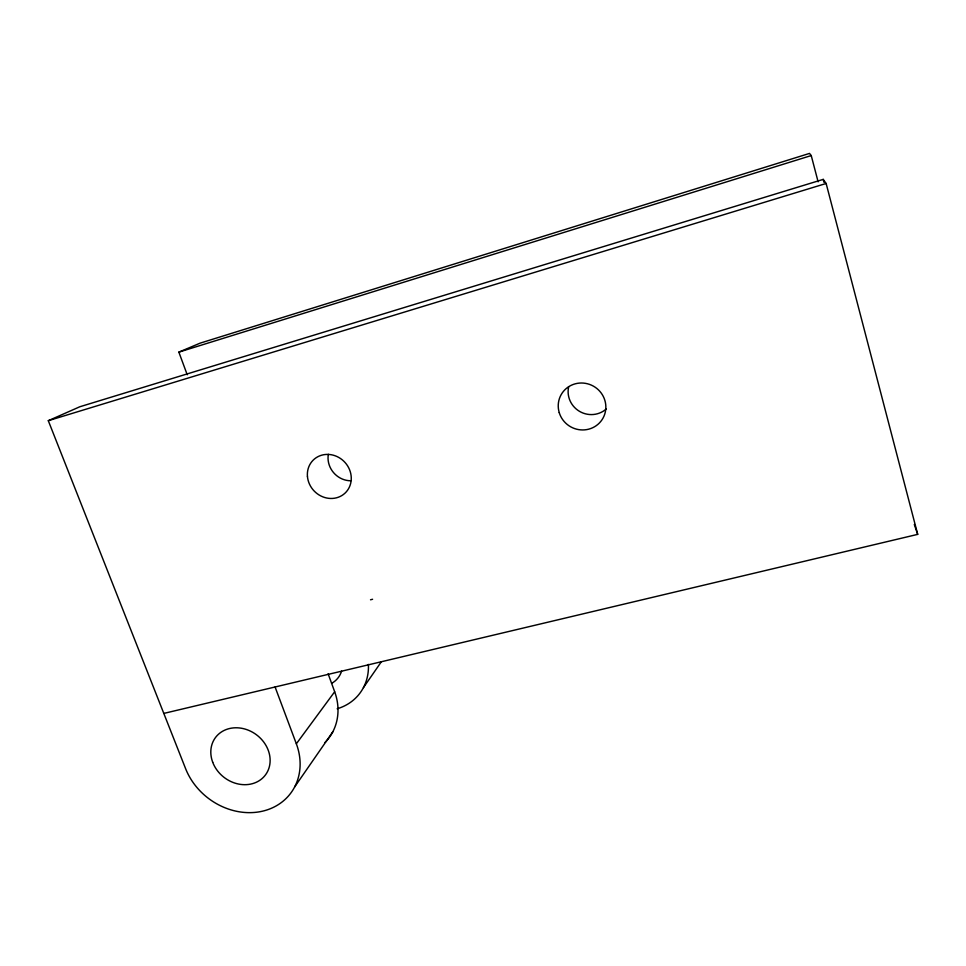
<?xml version="1.0" encoding="UTF-8"?>
<svg xmlns="http://www.w3.org/2000/svg" width="966" height="966" viewBox="0 0 966 966"><rect width="100%" height="100%" fill="white"/><g stroke="black" fill="none" stroke-linecap="round" stroke-linejoin="round"><path stroke-width="1.45" d="M294.678 786.892L332.787 731.854M363.445 687.599L381.292 661.831M163.809 713.415L917.7 534.367L826.135 183.48L823.237 179.386L79.792 406.771L48.3 420.693L185.629 768.719A62.416 53.516 37.1 0 0 262.136 811.271A62.416 53.516 37.1 0 0 296.345 743.796L334.671 691.753L328.114 673.761M187.223 374.748L178.855 352.131L200.047 343.171L809.52 153.413L811.235 155.562L818.117 181.813M178.855 352.131L811.235 155.562M48.3 420.693L826.135 183.48M370.521 599.789L372.586 599.27M275.081 686.995L296.345 743.796M914.295 524.49L917.7 534.367M823.237 179.386L823.998 182.296M368.384 664.403A53.359 47.274 37.4 0 1 337.17 708.766M341.59 671.141A26.686 23.643 37.4 0 1 331.628 683.373M334.671 691.753A57.392 50.123 37.2 0 1 325.059 742.407M350.73 480.766A21.904 20.201 46.6 0 1 328.343 454.334M606.286 408.932A22.858 22.278 30.3 0 1 568.672 386.738M212.713 762.259A31.202 26.758 37.1 0 0 263.416 777.304A31.202 26.758 37.1 0 0 245.279 729.137A31.202 26.758 37.1 0 0 212.713 762.259M307.43 476.335A22.93 21.023 46.2 0 0 341.819 495.57A22.93 21.023 46.2 0 0 338.692 457.401A22.93 21.023 46.2 0 0 307.43 476.335M559.242 412.651A23.981 23.281 30.6 0 0 599.379 422.999A23.981 23.281 30.6 0 0 587.497 383.78A23.981 23.281 30.6 0 0 559.242 412.651"/></g></svg>
